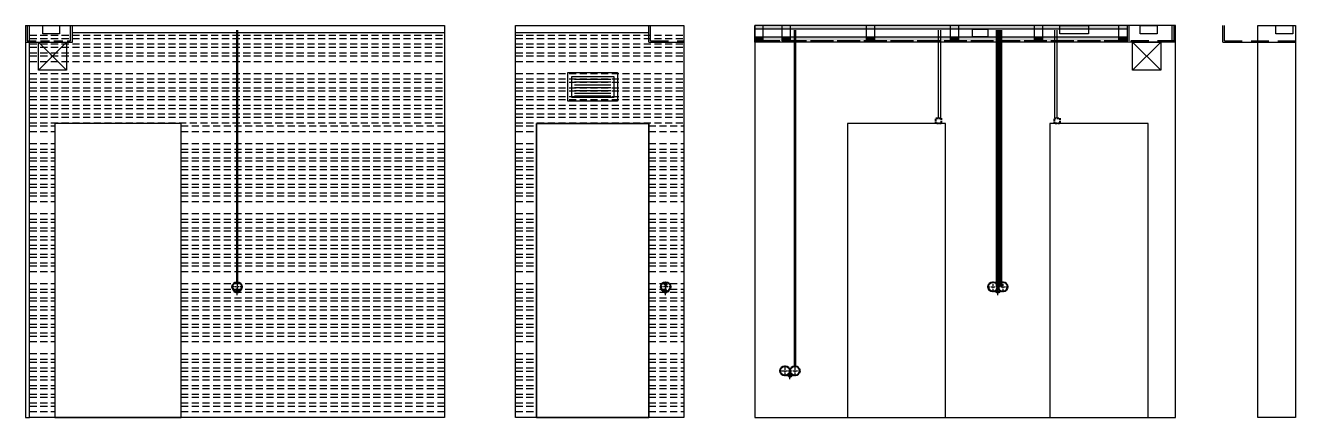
# Model space of a CAD drawing. Header units: millimetres. Extents: x -36531 to 56557, y -58468 to 154.
# Drawn here: x 10500 to 19561, y -44400 to -41600 of the extents above; entities that cross this region are included whole.
import ezdxf

# ---------------------------------------------------------------- set-up
doc = ezdxf.new("R2010")
doc.units = ezdxf.units.MM
doc.header["$PDMODE"] = 34
doc.header["$PDSIZE"] = 25
doc.linetypes.add('ACAD_ISO10W100', pattern=[18.5, 12, -3, 0.5, -3])
doc.linetypes.add('DASHED', pattern=[19.05, 12.7, -6.35])
for name, color, linetype in [('01 Черновое', 7, 'Continuous'), ('02 ОВиК', 7, 'Continuous'), ('02 ЭОМ и СС', 7, 'Continuous'), ('03 Потолок', 7, 'Continuous'), ('04 Лючки', 7, 'Continuous'), ('10 Перегородки', 7, 'Continuous'), ('11 Привязка размеры', 7, 'Continuous')]:
    doc.layers.add(name, color=color, linetype=linetype)
doc.layers.add('100 noprint', color=1, linetype='Continuous', plot=False)

msp = doc.modelspace()

# ---------------------------------------------------------------- hatches: boundary and pattern name
at = {"layer": '03 Потолок', "lineweight": -2}
for color, points in [(9, [(18358.6, -41626.7), (18358.6, -41599.7), (15703.6, -41599.7), (15703.6, -41626.7)]), (252, [(15763.6, -41709.7), (15763.6, -41682.7), (15703.6, -41682.7), (15703.6, -41709.7)]), (252, [(15958.6, -41709.7), (15958.6, -41682.7), (15898.6, -41682.7), (15898.6, -41709.7)]), (252, [(16558.6, -41709.7), (16558.6, -41682.7), (16498.6, -41682.7), (16498.6, -41709.7)]), (252, [(17158.6, -41709.7), (17158.6, -41682.7), (17098.6, -41682.7), (17098.6, -41709.7)]), (252, [(17758.6, -41709.7), (17758.6, -41682.7), (17698.6, -41682.7), (17698.6, -41709.7)]), (252, [(18358.6, -41709.7), (18358.6, -41682.7), (18298.6, -41682.7), (18298.6, -41709.7)])]:
    msp.add_hatch(color=color, dxfattribs=at).paths.add_polyline_path(points)
h = msp.add_hatch(color=9, dxfattribs=at)
h.paths.add_polyline_path([(18298.6, -41709.7), (18298.6, -41682.7), (17758.6, -41682.7), (17758.6, -41709.7)])
h.paths.add_polyline_path([(17698.6, -41709.7), (17698.6, -41682.7), (17158.6, -41682.7), (17158.6, -41709.7)])
h.paths.add_polyline_path([(17098.6, -41709.7), (17098.6, -41682.7), (16558.6, -41682.7), (16558.6, -41709.7)])
h.paths.add_polyline_path([(16498.6, -41709.7), (16498.6, -41682.7), (15958.6, -41682.7), (15958.6, -41709.7)])
h.paths.add_polyline_path([(15898.6, -41709.7), (15898.6, -41682.7), (15763.6, -41682.7), (15763.6, -41709.7)])

# ---------------------------------------------------------------- linework, layer by layer
at = {"layer": '01 Черновое'}
for points in [[(10529.7, -44399.7), (10529.7, -41599.7), (13489.7, -41599.7), (13489.7, -44399.7)], [(15196.7, -41599.7), (15196.7, -44399.7), (13996.7, -44399.7), (13996.7, -41599.7)], [(15703.6, -41599.7), (15703.6, -44399.7), (18703.6, -44399.7), (18703.6, -41599.7)], [(19560.6, -41599.7), (19560.6, -44399.7), (19290.6, -44399.7), (19290.6, -41599.7)], [(10709.7, -42299.7), (10709.7, -44399.7), (11609.7, -44399.7), (11609.7, -42299.7)], [(14946.7, -42299.7), (14946.7, -44399.7), (14146.7, -44399.7), (14146.7, -42299.7)], [(16363.6, -42299.7), (16363.6, -44399.7), (17063.6, -44399.7), (17063.6, -42299.7)], [(17808.6, -42299.7), (17808.6, -44399.7), (18508.6, -44399.7), (18508.6, -42299.7)]]:
    msp.add_lwpolyline(points, close=True, dxfattribs=at)
at = {"layer": '02 ОВиК', "color": 6}
for p, q in [((14416.7, -41983.7), (14676.7, -41983.7)), ((14416.7, -42003.7), (14676.7, -42003.7)), ((14416.7, -42023.7), (14676.7, -42023.7)), ((14416.7, -42043.7), (14676.7, -42043.7)), ((14416.7, -42063.7), (14676.7, -42063.7)), ((14416.7, -42083.7), (14676.7, -42083.7)), ((14416.7, -42103.7), (14676.7, -42103.7))]:
    msp.add_line(p, q, dxfattribs=at)
at = {"layer": '02 ОВиК', "linetype": 'Continuous', "lineweight": -2, "flags": 128}
for points in [[(10623.2, -41659.7), (10623.2, -41599.7), (10743.2, -41599.7), (10743.2, -41659.7)], [(17878.6, -41659.7), (17878.6, -41599.7), (18082.6, -41599.7), (18082.6, -41659.7)], [(18452.1, -41659.7), (18452.1, -41599.7), (18572.1, -41599.7), (18572.1, -41659.7)], [(19420.6, -41659.7), (19420.6, -41599.7), (19540.6, -41599.7), (19540.6, -41659.7)]]:
    msp.add_lwpolyline(points, close=True, dxfattribs=at)
at = {"layer": '02 ОВиК', "color": 6, "flags": 128}
for points in [[(17255, -41682.2), (17255, -41627.2), (17365, -41627.2), (17365, -41682.2)], [(14396.7, -42113.7), (14396.7, -41963.7), (14696.7, -41963.7), (14696.7, -42113.7)]]:
    msp.add_lwpolyline(points, close=True, dxfattribs=at)
at = {"layer": '02 ОВиК', "color": 6}
msp.add_lwpolyline([(14369.7, -42140.7), (14369.7, -41936.7), (14723.7, -41936.7), (14723.7, -42140.7)], close=True, dxfattribs=at)
at = {"layer": '02 ЭОМ и СС'}
for p, q in [((17013.6, -42261.7), (17013.6, -41632.7)), ((17029.6, -42261.7), (17029.6, -41632.7)), ((17842.6, -42261.7), (17842.6, -41632.7)), ((17858.6, -42261.7), (17858.6, -41632.7))]:
    msp.add_line(p, q, dxfattribs=at)
at = {"layer": '02 ЭОМ и СС', "color": 3}
msp.add_lwpolyline([(12009.7, -43431.7, 16, 16, 0), (12009.7, -41632.7, 16, 16, 0)], format="xyseb", dxfattribs=at)
at = {"layer": '02 ЭОМ и СС', "color": 1, "flags": 128}
msp.add_lwpolyline([(15989.1, -44031.7, 20, 20, 0), (15989.1, -41632.7, 20, 20, 0)], format="xyseb", dxfattribs=at)
at = {"layer": '02 ЭОМ и СС', "color": 3, "const_width": 16}
for points in [[(17428.6, -43465.7), (17428.6, -41632.7)], [(17460.6, -43465.7), (17460.6, -41632.7)]]:
    msp.add_lwpolyline(points, dxfattribs=at)
at = {"layer": '02 ЭОМ и СС', "color": 111, "const_width": 16}
msp.add_lwpolyline([(17444.6, -43465.7), (17444.6, -41632.7)], dxfattribs=at)
at = {"layer": '02 ЭОМ и СС', "linetype": 'DASHED', "lineweight": 40, "flags": 128}
for points in [[(16994.6, -42299.7), (16994.6, -42261.7), (17032.6, -42261.7), (17032.6, -42299.7)], [(17839.6, -42299.7), (17839.6, -42261.7), (17877.6, -42261.7), (17877.6, -42299.7)]]:
    msp.add_lwpolyline(points, close=True, dxfattribs=at)
at = {"layer": '02 ЭОМ и СС', "color": 3, "lineweight": 40}
for centre in [(12009.7, -43465.7), (15066.7, -43465.7), (17401.1, -43465.7), (17472.1, -43465.7)]:
    msp.add_circle(centre, 34, dxfattribs=at)
at = {"layer": '02 ЭОМ и СС', "color": 3, "linetype": 'DASHED'}
msp.add_circle((15066.7, -43449.6), 8, dxfattribs=at)
at = {"layer": '02 ЭОМ и СС', "color": 1, "lineweight": 40}
for centre in [(15918.1, -44065.7), (15989.1, -44065.7)]:
    msp.add_circle(centre, 34, dxfattribs=at)
at = {"layer": '03 Потолок', "color": 1, "ltscale": 10}
for p, q in [((10499.7, -41599.7), (10499.7, -41719.2)), ((10834.7, -41719.2), (10834.7, -41599.7)), ((14946.7, -41719.2), (14946.7, -41599.7)), ((15703.6, -41719.2), (15703.6, -41599.7)), ((18358.6, -41626.7), (15703.6, -41626.7)), ((18358.6, -41626.7), (15703.6, -41626.7)), ((15763.6, -41709.7), (15763.6, -41599.7)), ((15898.6, -41709.7), (15898.6, -41599.7)), ((15958.6, -41709.7), (15958.6, -41599.7)), ((16498.6, -41709.7), (16498.6, -41599.7)), ((16558.6, -41709.7), (16558.6, -41599.7)), ((17098.6, -41709.7), (17098.6, -41599.7)), ((17158.6, -41709.7), (17158.6, -41599.7)), ((17698.6, -41709.7), (17698.6, -41599.7)), ((17758.6, -41709.7), (17758.6, -41599.7)), ((18298.6, -41709.7), (18298.6, -41599.7)), ((18358.6, -41599.7), (18358.6, -41719.2)), ((18693.6, -41719.2), (18693.6, -41599.7)), ((19040.6, -41719.2), (19040.6, -41599.7)), ((14946.7, -41719.2), (15196.7, -41719.2)), ((18358.6, -41682.7), (15703.6, -41682.7)), ((18703.6, -41719.2), (15703.6, -41719.2)), ((19040.6, -41719.2), (19560.6, -41719.2))]:
    msp.add_line(p, q, dxfattribs=at)
at = {"layer": '03 Потолок', "color": 1, "linetype": 'DASHED', "ltscale": 10}
for p, q in [((10512.2, -41599.7), (10512.2, -41709.7)), ((10822.2, -41709.7), (10822.2, -41599.7)), ((14959.2, -41709.7), (14959.2, -41599.7)), ((18371.1, -41599.7), (18371.1, -41709.7)), ((18681.1, -41709.7), (18681.1, -41599.7)), ((19053.1, -41709.7), (19053.1, -41599.7)), ((14959.2, -41709.7), (15196.7, -41709.7)), ((18703.6, -41709.7), (15703.6, -41709.7)), ((18358.6, -41709.7), (15703.6, -41709.7)), ((19053.1, -41709.7), (19560.6, -41709.7))]:
    msp.add_line(p, q, dxfattribs=at)
at = {"layer": '03 Потолок', "color": 1, "ltscale": 5}
for p, q in [((10834.7, -41649.7), (13489.7, -41649.7)), ((13996.7, -41649.7), (14946.7, -41649.7))]:
    msp.add_line(p, q, dxfattribs=at)
at = {"layer": '03 Потолок', "color": 1, "lineweight": -2}
msp.add_line((10499.7, -41719.2), (10834.7, -41719.2), dxfattribs=at)
at = {"layer": '03 Потолок', "color": 1, "linetype": 'DASHED', "ltscale": 5}
msp.add_line((10512.2, -41709.7), (10822.2, -41709.7), dxfattribs=at)
at = {"layer": '03 Потолок', "color": 1, "lineweight": -2}
for points in [[(15763.6, -41709.7), (15763.6, -41682.7), (15703.6, -41682.7), (15703.6, -41709.7)], [(15958.6, -41709.7), (15958.6, -41682.7), (15898.6, -41682.7), (15898.6, -41709.7)], [(16558.6, -41709.7), (16558.6, -41682.7), (16498.6, -41682.7), (16498.6, -41709.7)], [(17158.6, -41709.7), (17158.6, -41682.7), (17098.6, -41682.7), (17098.6, -41709.7)], [(17758.6, -41709.7), (17758.6, -41682.7), (17698.6, -41682.7), (17698.6, -41709.7)], [(18358.6, -41709.7), (18358.6, -41682.7), (18298.6, -41682.7), (18298.6, -41709.7)]]:
    msp.add_lwpolyline(points, close=True, dxfattribs=at)
at = {"layer": '04 Лючки', "color": 2, "lineweight": -2}
for p, q in [((10793.2, -41919.2), (10593.2, -41719.2)), ((10793.2, -41719.2), (10593.2, -41919.2)), ((18398.1, -41719.2), (18598.1, -41919.2)), ((18398.1, -41919.2), (18598.1, -41719.2))]:
    msp.add_line(p, q, dxfattribs=at)
for points in [[(10593.2, -41719.2), (10793.2, -41719.2), (10793.2, -41919.2), (10593.2, -41919.2)], [(18598.1, -41919.2), (18398.1, -41919.2), (18398.1, -41719.2), (18598.1, -41719.2)]]:
    msp.add_lwpolyline(points, close=True, dxfattribs=at)
at = {"layer": '10 Перегородки', "color": 74, "linetype": 'Continuous', "ltscale": 10}
for p, q in [((10499.7, -41599.7), (10499.7, -44399.7)), ((10499.7, -41599.7), (10529.7, -41599.7)), ((10499.7, -44399.7), (10529.7, -44399.7))]:
    msp.add_line(p, q, dxfattribs=at)
at = {"layer": '100 noprint', "linetype": 'DASHED', "ltscale": 4}
for p, q in [((10529.7, -41669.7), (13489.7, -41669.7)), ((13996.7, -41669.7), (15196.7, -41669.7)), ((10529.7, -41692.2), (13489.7, -41692.2)), ((10529.7, -41732.2), (13489.7, -41732.2)), ((10529.7, -41754.7), (13489.7, -41754.7)), ((13996.7, -41692.2), (15196.7, -41692.2)), ((13996.7, -41732.2), (15196.7, -41732.2)), ((13996.7, -41754.7), (15196.7, -41754.7)), ((10529.7, -41794.7), (13489.7, -41794.7)), ((10529.7, -41817.2), (13489.7, -41817.2)), ((10529.7, -41857.2), (13489.7, -41857.2)), ((13996.7, -41794.7), (15196.7, -41794.7)), ((13996.7, -41817.2), (15196.7, -41817.2)), ((13996.7, -41857.2), (15196.7, -41857.2)), ((10529.7, -41942.2), (13489.7, -41942.2)), ((13996.7, -41942.2), (15196.7, -41942.2)), ((10529.7, -41982.2), (13489.7, -41982.2)), ((10529.7, -42004.7), (13489.7, -42004.7)), ((13996.7, -41982.2), (15196.7, -41982.2)), ((13996.7, -42004.7), (15196.7, -42004.7)), ((10529.7, -42044.7), (13489.7, -42044.7)), ((10529.7, -42067.2), (13489.7, -42067.2)), ((10529.7, -42107.2), (13489.7, -42107.2)), ((10529.7, -42129.7), (13489.7, -42129.7)), ((13996.7, -42044.7), (15196.7, -42044.7)), ((13996.7, -42067.2), (15196.7, -42067.2)), ((13996.7, -42107.2), (15196.7, -42107.2)), ((13996.7, -42129.7), (15196.7, -42129.7)), ((10529.7, -42169.7), (13489.7, -42169.7)), ((10529.7, -42192.2), (13489.7, -42192.2)), ((13996.7, -42169.7), (15196.7, -42169.7)), ((13996.7, -42192.2), (15196.7, -42192.2)), ((10529.7, -42232.2), (13489.7, -42232.2)), ((10529.7, -42254.7), (13489.7, -42254.7)), ((10529.7, -42294.7), (13489.7, -42294.7)), ((13996.7, -42232.2), (15196.7, -42232.2)), ((13996.7, -42254.7), (15196.7, -42254.7)), ((13996.7, -42294.7), (15196.7, -42294.7)), ((10529.7, -42317.2), (10709.7, -42317.2)), ((10529.7, -42357.2), (10709.7, -42357.2)), ((11609.7, -42317.2), (13489.7, -42317.2)), ((11609.7, -42357.2), (13489.7, -42357.2)), ((13996.7, -42317.2), (14146.7, -42317.2)), ((13996.7, -42357.2), (14146.7, -42357.2)), ((14946.7, -42317.2), (15196.7, -42317.2)), ((14946.7, -42357.2), (15196.7, -42357.2)), ((10529.7, -42442.2), (10709.7, -42442.2)), ((10529.7, -42482.2), (10709.7, -42482.2)), ((11609.7, -42442.2), (13489.7, -42442.2)), ((11609.7, -42482.2), (13489.7, -42482.2)), ((13996.7, -42442.2), (14146.7, -42442.2)), ((13996.7, -42482.2), (14146.7, -42482.2)), ((14946.7, -42442.2), (15196.7, -42442.2)), ((14946.7, -42482.2), (15196.7, -42482.2)), ((10529.7, -42504.7), (10709.7, -42504.7)), ((10529.7, -42544.7), (10709.7, -42544.7)), ((10529.7, -42567.2), (10709.7, -42567.2)), ((11609.7, -42504.7), (13489.7, -42504.7)), ((11609.7, -42544.7), (13489.7, -42544.7)), ((11609.7, -42567.2), (13489.7, -42567.2)), ((13996.7, -42504.7), (14146.7, -42504.7)), ((13996.7, -42544.7), (14146.7, -42544.7)), ((13996.7, -42567.2), (14146.7, -42567.2)), ((14946.7, -42504.7), (15196.7, -42504.7)), ((14946.7, -42544.7), (15196.7, -42544.7)), ((14946.7, -42567.2), (15196.7, -42567.2)), ((10529.7, -42607.2), (10709.7, -42607.2)), ((10529.7, -42629.7), (10709.7, -42629.7)), ((10529.7, -42669.7), (10709.7, -42669.7)), ((11609.7, -42607.2), (13489.7, -42607.2)), ((11609.7, -42629.7), (13489.7, -42629.7)), ((11609.7, -42669.7), (13489.7, -42669.7)), ((13996.7, -42607.2), (14146.7, -42607.2)), ((13996.7, -42629.7), (14146.7, -42629.7)), ((13996.7, -42669.7), (14146.7, -42669.7)), ((14946.7, -42607.2), (15196.7, -42607.2)), ((14946.7, -42629.7), (15196.7, -42629.7)), ((14946.7, -42669.7), (15196.7, -42669.7)), ((10529.7, -42692.2), (10709.7, -42692.2)), ((10529.7, -42732.2), (10709.7, -42732.2)), ((10529.7, -42754.7), (10709.7, -42754.7)), ((11609.7, -42692.2), (13489.7, -42692.2)), ((11609.7, -42732.2), (13489.7, -42732.2)), ((11609.7, -42754.7), (13489.7, -42754.7)), ((13996.7, -42692.2), (14146.7, -42692.2)), ((13996.7, -42732.2), (14146.7, -42732.2)), ((13996.7, -42754.7), (14146.7, -42754.7)), ((14946.7, -42692.2), (15196.7, -42692.2)), ((14946.7, -42732.2), (15196.7, -42732.2)), ((14946.7, -42754.7), (15196.7, -42754.7)), ((10529.7, -42794.7), (10709.7, -42794.7)), ((10529.7, -42817.2), (10709.7, -42817.2)), ((10529.7, -42857.2), (10709.7, -42857.2)), ((11609.7, -42794.7), (13489.7, -42794.7)), ((11609.7, -42817.2), (13489.7, -42817.2)), ((11609.7, -42857.2), (13489.7, -42857.2)), ((13996.7, -42794.7), (14146.7, -42794.7)), ((13996.7, -42817.2), (14146.7, -42817.2)), ((13996.7, -42857.2), (14146.7, -42857.2)), ((14946.7, -42794.7), (15196.7, -42794.7)), ((14946.7, -42817.2), (15196.7, -42817.2)), ((14946.7, -42857.2), (15196.7, -42857.2)), ((10529.7, -42942.2), (10709.7, -42942.2)), ((11609.7, -42942.2), (13489.7, -42942.2)), ((13996.7, -42942.2), (14146.7, -42942.2)), ((14946.7, -42942.2), (15196.7, -42942.2)), ((10529.7, -42982.2), (10709.7, -42982.2)), ((10529.7, -43004.7), (10709.7, -43004.7)), ((11609.7, -42982.2), (13489.7, -42982.2)), ((11609.7, -43004.7), (13489.7, -43004.7)), ((13996.7, -42982.2), (14146.7, -42982.2)), ((13996.7, -43004.7), (14146.7, -43004.7)), ((14946.7, -42982.2), (15196.7, -42982.2)), ((14946.7, -43004.7), (15196.7, -43004.7)), ((10529.7, -43044.7), (10709.7, -43044.7)), ((10529.7, -43067.2), (10709.7, -43067.2)), ((10529.7, -43107.2), (10709.7, -43107.2)), ((11609.7, -43044.7), (13489.7, -43044.7)), ((11609.7, -43067.2), (13489.7, -43067.2)), ((11609.7, -43107.2), (13489.7, -43107.2)), ((13996.7, -43044.7), (14146.7, -43044.7)), ((13996.7, -43067.2), (14146.7, -43067.2)), ((13996.7, -43107.2), (14146.7, -43107.2)), ((14946.7, -43044.7), (15196.7, -43044.7)), ((14946.7, -43067.2), (15196.7, -43067.2)), ((14946.7, -43107.2), (15196.7, -43107.2)), ((10529.7, -43129.7), (10709.7, -43129.7)), ((10529.7, -43169.7), (10709.7, -43169.7)), ((10529.7, -43192.2), (10709.7, -43192.2)), ((11609.7, -43129.7), (13489.7, -43129.7)), ((11609.7, -43169.7), (13489.7, -43169.7)), ((11609.7, -43192.2), (13489.7, -43192.2)), ((13996.7, -43129.7), (14146.7, -43129.7)), ((13996.7, -43169.7), (14146.7, -43169.7)), ((13996.7, -43192.2), (14146.7, -43192.2)), ((14946.7, -43129.7), (15196.7, -43129.7)), ((14946.7, -43169.7), (15196.7, -43169.7)), ((14946.7, -43192.2), (15196.7, -43192.2)), ((10529.7, -43232.2), (10709.7, -43232.2)), ((10529.7, -43254.7), (10709.7, -43254.7)), ((10529.7, -43294.7), (10709.7, -43294.7)), ((11609.7, -43232.2), (13489.7, -43232.2)), ((11609.7, -43254.7), (13489.7, -43254.7)), ((11609.7, -43294.7), (13489.7, -43294.7)), ((13996.7, -43232.2), (14146.7, -43232.2)), ((13996.7, -43254.7), (14146.7, -43254.7)), ((13996.7, -43294.7), (14146.7, -43294.7)), ((14946.7, -43232.2), (15196.7, -43232.2)), ((14946.7, -43254.7), (15196.7, -43254.7)), ((14946.7, -43294.7), (15196.7, -43294.7)), ((10529.7, -43317.2), (10709.7, -43317.2)), ((10529.7, -43357.2), (10709.7, -43357.2)), ((11609.7, -43317.2), (13489.7, -43317.2)), ((11609.7, -43357.2), (13489.7, -43357.2)), ((13996.7, -43317.2), (14146.7, -43317.2)), ((13996.7, -43357.2), (14146.7, -43357.2)), ((14946.7, -43317.2), (15196.7, -43317.2)), ((14946.7, -43357.2), (15196.7, -43357.2)), ((10529.7, -43442.2), (10709.7, -43442.2)), ((10529.7, -43482.2), (10709.7, -43482.2)), ((11609.7, -43442.2), (13489.7, -43442.2)), ((11609.7, -43482.2), (13489.7, -43482.2)), ((13996.7, -43442.2), (14146.7, -43442.2)), ((13996.7, -43482.2), (14146.7, -43482.2)), ((14946.7, -43442.2), (15196.7, -43442.2)), ((14946.7, -43482.2), (15196.7, -43482.2)), ((10529.7, -43504.7), (10709.7, -43504.7)), ((10529.7, -43544.7), (10709.7, -43544.7)), ((10529.7, -43567.2), (10709.7, -43567.2)), ((11609.7, -43504.7), (13489.7, -43504.7)), ((11609.7, -43544.7), (13489.7, -43544.7)), ((11609.7, -43567.2), (13489.7, -43567.2)), ((13996.7, -43504.7), (14146.7, -43504.7)), ((13996.7, -43544.7), (14146.7, -43544.7)), ((13996.7, -43567.2), (14146.7, -43567.2)), ((14946.7, -43504.7), (15196.7, -43504.7)), ((14946.7, -43544.7), (15196.7, -43544.7)), ((14946.7, -43567.2), (15196.7, -43567.2)), ((10529.7, -43607.2), (10709.7, -43607.2)), ((10529.7, -43629.7), (10709.7, -43629.7)), ((10529.7, -43669.7), (10709.7, -43669.7)), ((11609.7, -43607.2), (13489.7, -43607.2)), ((11609.7, -43629.7), (13489.7, -43629.7)), ((11609.7, -43669.7), (13489.7, -43669.7)), ((13996.7, -43607.2), (14146.7, -43607.2)), ((13996.7, -43629.7), (14146.7, -43629.7)), ((13996.7, -43669.7), (14146.7, -43669.7)), ((14946.7, -43607.2), (15196.7, -43607.2)), ((14946.7, -43629.7), (15196.7, -43629.7)), ((14946.7, -43669.7), (15196.7, -43669.7)), ((10529.7, -43692.2), (10709.7, -43692.2)), ((10529.7, -43732.2), (10709.7, -43732.2)), ((10529.7, -43754.7), (10709.7, -43754.7)), ((11609.7, -43692.2), (13489.7, -43692.2)), ((11609.7, -43732.2), (13489.7, -43732.2)), ((11609.7, -43754.7), (13489.7, -43754.7)), ((13996.7, -43692.2), (14146.7, -43692.2)), ((13996.7, -43732.2), (14146.7, -43732.2)), ((13996.7, -43754.7), (14146.7, -43754.7)), ((14946.7, -43692.2), (15196.7, -43692.2)), ((14946.7, -43732.2), (15196.7, -43732.2)), ((14946.7, -43754.7), (15196.7, -43754.7)), ((10529.7, -43794.7), (10709.7, -43794.7)), ((10529.7, -43817.2), (10709.7, -43817.2)), ((11609.7, -43794.7), (13489.7, -43794.7)), ((11609.7, -43817.2), (13489.7, -43817.2)), ((13996.7, -43794.7), (14146.7, -43794.7)), ((13996.7, -43817.2), (14146.7, -43817.2)), ((14946.7, -43794.7), (15196.7, -43794.7)), ((14946.7, -43817.2), (15196.7, -43817.2)), ((10529.7, -43857.2), (10709.7, -43857.2)), ((10529.7, -43942.2), (10709.7, -43942.2)), ((11609.7, -43857.2), (13489.7, -43857.2)), ((11609.7, -43942.2), (13489.7, -43942.2)), ((13996.7, -43857.2), (14146.7, -43857.2)), ((13996.7, -43942.2), (14146.7, -43942.2)), ((14946.7, -43857.2), (15196.7, -43857.2)), ((14946.7, -43942.2), (15196.7, -43942.2)), ((10529.7, -43982.2), (10709.7, -43982.2)), ((10529.7, -44004.7), (10709.7, -44004.7)), ((11609.7, -43982.2), (13489.7, -43982.2)), ((11609.7, -44004.7), (13489.7, -44004.7)), ((13996.7, -43982.2), (14146.7, -43982.2)), ((13996.7, -44004.7), (14146.7, -44004.7)), ((14946.7, -43982.2), (15196.7, -43982.2)), ((14946.7, -44004.7), (15196.7, -44004.7)), ((10529.7, -44044.7), (10709.7, -44044.7)), ((10529.7, -44067.2), (10709.7, -44067.2)), ((10529.7, -44107.2), (10709.7, -44107.2)), ((11609.7, -44044.7), (13489.7, -44044.7)), ((11609.7, -44067.2), (13489.7, -44067.2)), ((11609.7, -44107.2), (13489.7, -44107.2)), ((13996.7, -44044.7), (14146.7, -44044.7)), ((13996.7, -44067.2), (14146.7, -44067.2)), ((13996.7, -44107.2), (14146.7, -44107.2)), ((14946.7, -44044.7), (15196.7, -44044.7)), ((14946.7, -44067.2), (15196.7, -44067.2)), ((14946.7, -44107.2), (15196.7, -44107.2)), ((10529.7, -44129.7), (10709.7, -44129.7)), ((10529.7, -44169.7), (10709.7, -44169.7)), ((10529.7, -44192.2), (10709.7, -44192.2)), ((11609.7, -44129.7), (13489.7, -44129.7)), ((11609.7, -44169.7), (13489.7, -44169.7)), ((11609.7, -44192.2), (13489.7, -44192.2)), ((13996.7, -44129.7), (14146.7, -44129.7)), ((13996.7, -44169.7), (14146.7, -44169.7)), ((13996.7, -44192.2), (14146.7, -44192.2)), ((14946.7, -44129.7), (15196.7, -44129.7)), ((14946.7, -44169.7), (15196.7, -44169.7)), ((14946.7, -44192.2), (15196.7, -44192.2)), ((10529.7, -44232.2), (10709.7, -44232.2)), ((10529.7, -44254.7), (10709.7, -44254.7)), ((10529.7, -44294.7), (10709.7, -44294.7)), ((11609.7, -44232.2), (13489.7, -44232.2)), ((11609.7, -44254.7), (13489.7, -44254.7)), ((11609.7, -44294.7), (13489.7, -44294.7)), ((13996.7, -44232.2), (14146.7, -44232.2)), ((13996.7, -44254.7), (14146.7, -44254.7)), ((13996.7, -44294.7), (14146.7, -44294.7)), ((14946.7, -44232.2), (15196.7, -44232.2)), ((14946.7, -44254.7), (15196.7, -44254.7)), ((14946.7, -44294.7), (15196.7, -44294.7)), ((10529.7, -44317.2), (10709.7, -44317.2)), ((10529.7, -44357.2), (10709.7, -44357.2)), ((11609.7, -44317.2), (13489.7, -44317.2)), ((11609.7, -44357.2), (13489.7, -44357.2)), ((13996.7, -44317.2), (14146.7, -44317.2)), ((13996.7, -44357.2), (14146.7, -44357.2)), ((14946.7, -44317.2), (15196.7, -44317.2)), ((14946.7, -44357.2), (15196.7, -44357.2))]:
    msp.add_line(p, q, dxfattribs=at)
at = {"layer": '100 noprint'}
for points in [[(10709.7, -42299.7), (10709.7, -44399.7), (11609.7, -44399.7), (11609.7, -42299.7)], [(14146.7, -42299.7), (14146.7, -44399.7), (14946.7, -44399.7), (14946.7, -42299.7)]]:
    msp.add_lwpolyline(points, close=True, dxfattribs=at)
at = {"layer": '11 Привязка размеры', "linetype": 'ACAD_ISO10W100'}
for p, q in [((12043.7, -43465.7), (11975.7, -43465.7)), ((12009.7, -43431.7), (12009.7, -43499.7)), ((15100.7, -43465.7), (15032.7, -43465.7)), ((15066.7, -43431.7), (15066.7, -43499.7)), ((17367.1, -43465.7), (17506.1, -43465.7)), ((17401.1, -43427.8), (17401.1, -43503.6)), ((17472.1, -43427.8), (17472.1, -43503.6)), ((15918.1, -44027.8), (15918.1, -44103.6)), ((15989.1, -44027.8), (15989.1, -44103.6)), ((15884.1, -44065.7), (16023.1, -44065.7))]:
    msp.add_line(p, q, dxfattribs=at)
at = {"layer": '11 Привязка размеры', "lineweight": -2}
for p in [(12009.7, -43499.7), (15066.7, -43499.7), (17436.6, -43499.7), (15953.6, -44099.7)]:
    msp.add_point(p, dxfattribs=at)

doc.saveas('drawing.dxf')
